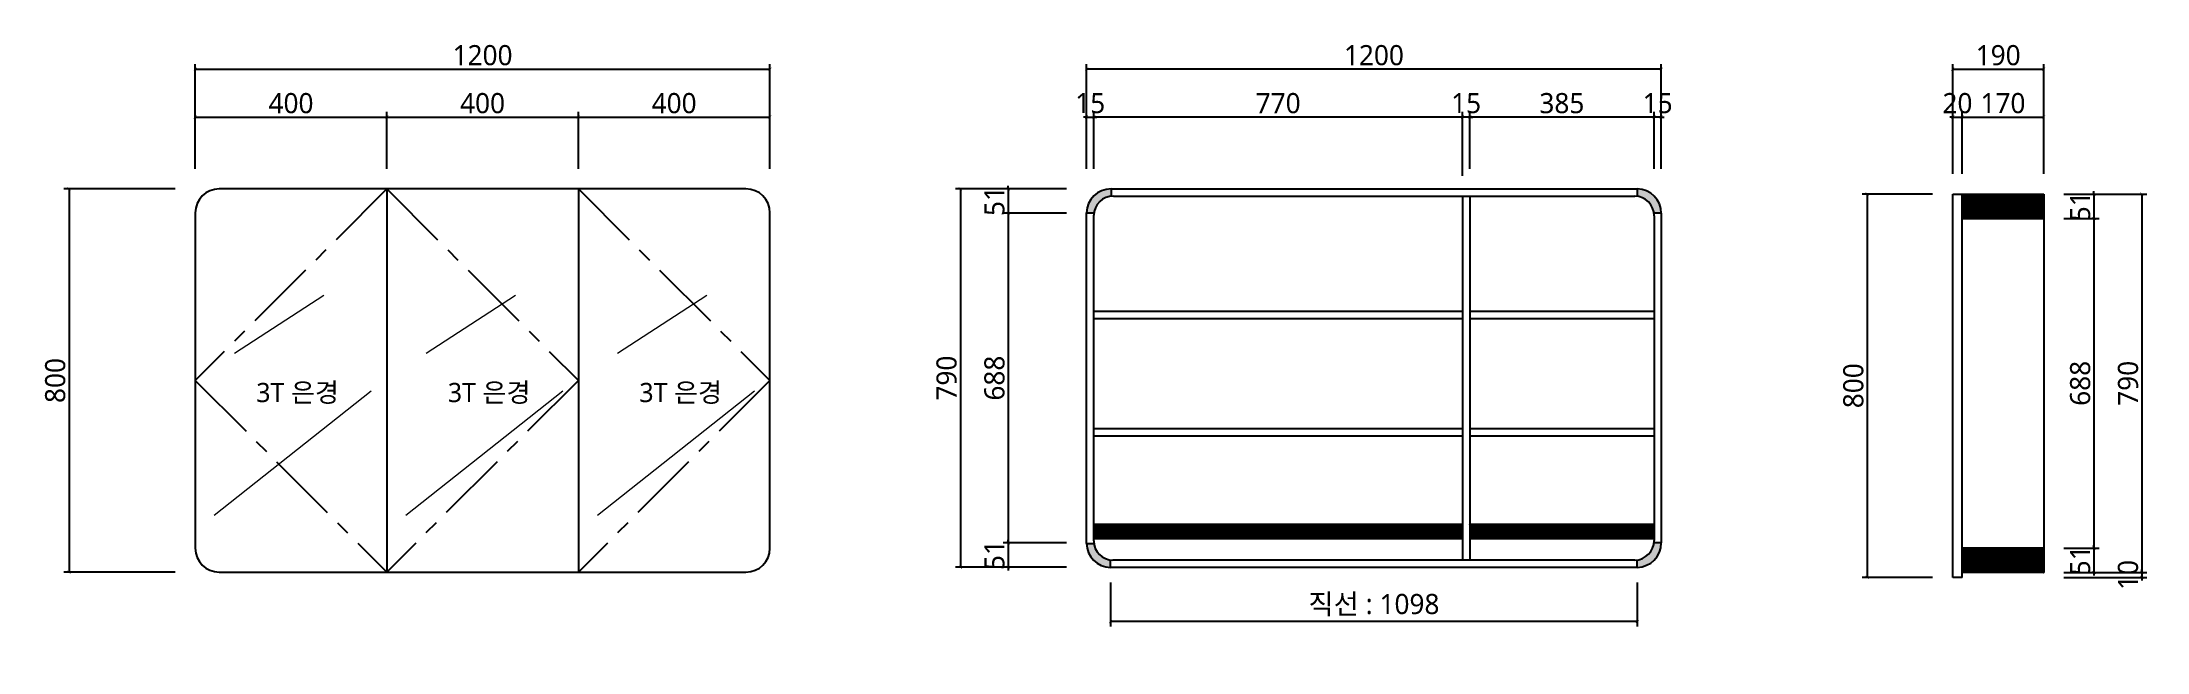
# Model space of a CAD drawing. Extents: x -46970 to -42575, y -573211 to -571938.
import ezdxf

# ---------------------------------------------------------------- set-up
doc = ezdxf.new("R2010")
doc.units = 0
doc.header["$LTSCALE"] = 60
doc.header["$MEASUREMENT"] = 0
doc.header["$PDMODE"] = 34
doc.header["$PDSIZE"] = -5
doc.linetypes.add('CENTERX2', pattern=[4, 2.5, -0.5, 0.5, -0.5])
doc.layers.get('0').update_dxf_attribs({"linetype": 'CONTINUOUS'})
doc.layers.get('Defpoints').update_dxf_attribs({"color": 142, "linetype": 'CONTINUOUS'})
for name, color, linetype in [('HAT', 8, 'CENTERX2'), ('S-DIM', 7, 'CONTINUOUS'), ('TEX', 3, 'CONTINUOUS')]:
    doc.layers.add(name, color=color, linetype=linetype)
doc.layers.add('거울', color=151, linetype='CONTINUOUS', lineweight=5)
doc.styles.get("Standard").update_dxf_attribs({"font": 'malgun.ttf'})
doc.styles.add('카비원', font='malgun.ttf', dxfattribs={"height": 45})
doc.dimstyles.new('카비원', dxfattribs={"dimscale": 7, "dimtxt": 6, "dimasz": 0.9, "dimexe": 1.5, "dimexo": 6, "dimgap": 1, "dimtad": 1, "dimdsep": 46, "dimtxsty": 'Standard', "dimblk": 'ARCHTICK', "dimcen": 3, "dimclrd": 8, "dimclre": 8, "dimclrt": 256, "dimadec": 0, "dimazin": 0, "dimtfac": 0.6, "dimtix": 1, "dimtmove": 0, "dimatfit": 3, "dimfxl": 1.5, "dimtolj": 1, "dimtzin": 0, "dimlwd": -1, "dimlwe": -1, "dimarcsym": 0})

# ---------------------------------------------------------------- blocks, each defined once
blk = doc.blocks.new('_ArchTick')
at = {"color": 0, "linetype": 'ByBlock', "transparency": 16777216, "const_width": 0.15}
blk.add_lwpolyline([(-0.5, -0.5), (0.5, 0.5)], dxfattribs=at)
blk = doc.blocks.new('*D1414')
at = {"layer": 'Defpoints', "color": 0, "transparency": 16777216}
for p in [(-44738.9, -573024.1), (-43638.9, -573024.1), (-44738.9, -573147.9)]:
    blk.add_point(p, dxfattribs=at)
at = {"layer": 'S-DIM', "color": 8, "transparency": 16777216}
for p, q in [((-44738.9, -573066.1), (-44738.9, -573158.4)), ((-43638.9, -573066.1), (-43638.9, -573158.4)), ((-43638.9, -573147.9), (-44738.9, -573147.9))]:
    blk.add_line(p, q, dxfattribs=at)
at = {"layer": 'S-DIM', "color": 8, "transparency": 16777216, "xscale": 6.3, "yscale": 6.3, "zscale": 6.3, "rotation": 180}
blk.add_blockref('_ArchTick', (-44738.9, -573147.9), dxfattribs=at)
at = {"layer": 'S-DIM', "color": 8, "transparency": 16777216, "xscale": 6.3, "yscale": 6.3, "zscale": 6.3}
blk.add_blockref('_ArchTick', (-43638.9, -573147.9), dxfattribs=at)
at = {"layer": 'S-DIM', "transparency": 16777216, "insert": (-44188.9, -573113.4), "char_height": 42, "attachment_point": 5}
blk.add_mtext('\\A1;직선 : 1098', dxfattribs=at)
blk = doc.blocks.new('*D1418')
at = {"layer": 'Defpoints', "color": 0, "transparency": 16777216}
for p in [(-46650.3, -572244.6), (-46913.9, -573044.6), (-46650.3, -573044.6)]:
    blk.add_point(p, dxfattribs=at)
at = {"layer": 'S-DIM', "color": 8, "transparency": 16777216}
for p, q in [((-46692.3, -572244.6), (-46924.4, -572244.6)), ((-46913.9, -572244.6), (-46913.9, -573044.6)), ((-46692.3, -573044.6), (-46924.4, -573044.6))]:
    blk.add_line(p, q, dxfattribs=at)
at = {"layer": 'S-DIM', "color": 8, "transparency": 16777216, "xscale": 6.3, "yscale": 6.3, "zscale": 6.3}
for p, rotation in [((-46913.9, -572244.6), 90), ((-46913.9, -573044.6), 270)]:
    blk.add_blockref('_ArchTick', p, dxfattribs=dict(at, rotation=rotation))
at = {"layer": 'S-DIM', "transparency": 16777216, "insert": (-46942.6, -572644.6), "char_height": 42, "attachment_point": 5, "rotation": 90}
blk.add_mtext('\\A1;800', dxfattribs=at)
blk = doc.blocks.new('*D1415')
at = {"layer": 'Defpoints', "color": 0, "transparency": 16777216}
for p in [(-46250.3, -572094.6), (-46650.3, -572244.6), (-46250.3, -572244.6)]:
    blk.add_point(p, dxfattribs=at)
at = {"layer": 'S-DIM', "color": 8, "transparency": 16777216}
for p, q in [((-46650.3, -572202.6), (-46650.3, -572084.1)), ((-46650.3, -572094.6), (-46250.3, -572094.6)), ((-46250.3, -572202.6), (-46250.3, -572084.1))]:
    blk.add_line(p, q, dxfattribs=at)
at = {"layer": 'S-DIM', "color": 8, "transparency": 16777216, "xscale": 6.3, "yscale": 6.3, "zscale": 6.3, "rotation": 180}
blk.add_blockref('_ArchTick', (-46650.3, -572094.6), dxfattribs=at)
at = {"layer": 'S-DIM', "color": 8, "transparency": 16777216, "xscale": 6.3, "yscale": 6.3, "zscale": 6.3}
blk.add_blockref('_ArchTick', (-46250.3, -572094.6), dxfattribs=at)
at = {"layer": 'S-DIM', "transparency": 16777216, "insert": (-46450.3, -572065.9), "char_height": 42, "attachment_point": 5}
blk.add_mtext('\\A1;400', dxfattribs=at)
blk = doc.blocks.new('*D1416')
at = {"layer": 'Defpoints', "color": 0, "transparency": 16777216}
for p in [(-45850.3, -572094.6), (-46250.3, -572244.6), (-45850.3, -572244.6)]:
    blk.add_point(p, dxfattribs=at)
at = {"layer": 'S-DIM', "color": 8, "transparency": 16777216}
for p, q in [((-46250.3, -572202.6), (-46250.3, -572084.1)), ((-46250.3, -572094.6), (-45850.3, -572094.6)), ((-45850.3, -572202.6), (-45850.3, -572084.1))]:
    blk.add_line(p, q, dxfattribs=at)
at = {"layer": 'S-DIM', "color": 8, "transparency": 16777216, "xscale": 6.3, "yscale": 6.3, "zscale": 6.3, "rotation": 180}
blk.add_blockref('_ArchTick', (-46250.3, -572094.6), dxfattribs=at)
at = {"layer": 'S-DIM', "color": 8, "transparency": 16777216, "xscale": 6.3, "yscale": 6.3, "zscale": 6.3}
blk.add_blockref('_ArchTick', (-45850.3, -572094.6), dxfattribs=at)
at = {"layer": 'S-DIM', "transparency": 16777216, "insert": (-46050.3, -572065.9), "char_height": 42, "attachment_point": 5}
blk.add_mtext('\\A1;400', dxfattribs=at)
blk = doc.blocks.new('*D1417')
at = {"layer": 'Defpoints', "color": 0, "transparency": 16777216}
for p in [(-45450.3, -572094.6), (-45850.3, -572244.6), (-45450.3, -572244.6)]:
    blk.add_point(p, dxfattribs=at)
at = {"layer": 'S-DIM', "color": 8, "transparency": 16777216}
for p, q in [((-45850.3, -572202.6), (-45850.3, -572084.1)), ((-45850.3, -572094.6), (-45450.3, -572094.6)), ((-45450.3, -572202.6), (-45450.3, -572084.1))]:
    blk.add_line(p, q, dxfattribs=at)
at = {"layer": 'S-DIM', "color": 8, "transparency": 16777216, "xscale": 6.3, "yscale": 6.3, "zscale": 6.3, "rotation": 180}
blk.add_blockref('_ArchTick', (-45850.3, -572094.6), dxfattribs=at)
at = {"layer": 'S-DIM', "color": 8, "transparency": 16777216, "xscale": 6.3, "yscale": 6.3, "zscale": 6.3}
blk.add_blockref('_ArchTick', (-45450.3, -572094.6), dxfattribs=at)
at = {"layer": 'S-DIM', "transparency": 16777216, "insert": (-45650.3, -572065.9), "char_height": 42, "attachment_point": 5}
blk.add_mtext('\\A1;400', dxfattribs=at)
blk = doc.blocks.new('*D1420')
at = {"layer": 'Defpoints', "color": 0, "transparency": 16777216}
for p in [(-44788.9, -571994.7), (-44788.9, -572244.6), (-43588.9, -572244.6)]:
    blk.add_point(p, dxfattribs=at)
at = {"layer": 'S-DIM', "color": 8, "transparency": 16777216}
for p, q in [((-44788.9, -572202.6), (-44788.9, -571984.2)), ((-43588.9, -571994.7), (-44788.9, -571994.7)), ((-43588.9, -572202.6), (-43588.9, -571984.2))]:
    blk.add_line(p, q, dxfattribs=at)
at = {"layer": 'S-DIM', "color": 8, "transparency": 16777216, "xscale": 6.3, "yscale": 6.3, "zscale": 6.3, "rotation": 180}
blk.add_blockref('_ArchTick', (-44788.9, -571994.7), dxfattribs=at)
at = {"layer": 'S-DIM', "color": 8, "transparency": 16777216, "xscale": 6.3, "yscale": 6.3, "zscale": 6.3}
blk.add_blockref('_ArchTick', (-43588.9, -571994.7), dxfattribs=at)
at = {"layer": 'S-DIM', "transparency": 16777216, "insert": (-44188.9, -571965.8), "char_height": 42, "attachment_point": 5}
blk.add_mtext('\\A1;1200', dxfattribs=at)
blk = doc.blocks.new('*D1419')
at = {"layer": 'Defpoints', "color": 0, "transparency": 16777216}
for p in [(-44788.9, -572244.6), (-45052.5, -573034.6), (-44788.9, -573034.6)]:
    blk.add_point(p, dxfattribs=at)
at = {"layer": 'S-DIM', "color": 8, "transparency": 16777216}
for p, q in [((-44830.9, -572244.6), (-45063, -572244.6)), ((-45052.5, -572244.6), (-45052.5, -573034.6)), ((-44830.9, -573034.6), (-45063, -573034.6))]:
    blk.add_line(p, q, dxfattribs=at)
at = {"layer": 'S-DIM', "color": 8, "transparency": 16777216, "xscale": 6.3, "yscale": 6.3, "zscale": 6.3}
for p, rotation in [((-45052.5, -572244.6), 90), ((-45052.5, -573034.6), 270)]:
    blk.add_blockref('_ArchTick', p, dxfattribs=dict(at, rotation=rotation))
at = {"layer": 'S-DIM', "transparency": 16777216, "insert": (-45081.2, -572639.6), "char_height": 42, "attachment_point": 5, "rotation": 90}
blk.add_mtext('\\A1;790', dxfattribs=at)
blk = doc.blocks.new('*D1421')
at = {"layer": 'Defpoints', "color": 0, "transparency": 16777216}
for p in [(-43603.9, -572094.6), (-43603.9, -572244.6), (-43588.9, -572244.6)]:
    blk.add_point(p, dxfattribs=at)
at = {"layer": 'S-DIM', "color": 8, "transparency": 16777216}
for p, q in [((-43603.9, -572094.6), (-43610.2, -572094.6)), ((-43603.9, -572202.6), (-43603.9, -572084.1)), ((-43588.9, -572094.6), (-43603.9, -572094.6)), ((-43588.9, -572202.6), (-43588.9, -572084.1)), ((-43588.9, -572094.6), (-43582.6, -572094.6))]:
    blk.add_line(p, q, dxfattribs=at)
at = {"layer": 'S-DIM', "color": 8, "transparency": 16777216, "xscale": 6.3, "yscale": 6.3, "zscale": 6.3}
blk.add_blockref('_ArchTick', (-43603.9, -572094.6), dxfattribs=at)
at = {"layer": 'S-DIM', "color": 8, "transparency": 16777216, "xscale": 6.3, "yscale": 6.3, "zscale": 6.3, "rotation": 180}
blk.add_blockref('_ArchTick', (-43588.9, -572094.6), dxfattribs=at)
at = {"layer": 'S-DIM', "transparency": 16777216, "insert": (-43596.4, -572065.8), "char_height": 42, "attachment_point": 5}
blk.add_mtext('\\A1;15', dxfattribs=at)
blk = doc.blocks.new('*D1422')
at = {"layer": 'Defpoints', "color": 0, "transparency": 16777216}
for p in [(-43988.9, -572094.6), (-43988.9, -572244.6), (-43603.9, -572244.6)]:
    blk.add_point(p, dxfattribs=at)
at = {"layer": 'S-DIM', "color": 8, "transparency": 16777216}
for p, q in [((-43988.9, -572202.6), (-43988.9, -572084.1)), ((-43603.9, -572094.6), (-43988.9, -572094.6)), ((-43603.9, -572202.6), (-43603.9, -572084.1))]:
    blk.add_line(p, q, dxfattribs=at)
at = {"layer": 'S-DIM', "color": 8, "transparency": 16777216, "xscale": 6.3, "yscale": 6.3, "zscale": 6.3, "rotation": 180}
blk.add_blockref('_ArchTick', (-43988.9, -572094.6), dxfattribs=at)
at = {"layer": 'S-DIM', "color": 8, "transparency": 16777216, "xscale": 6.3, "yscale": 6.3, "zscale": 6.3}
blk.add_blockref('_ArchTick', (-43603.9, -572094.6), dxfattribs=at)
at = {"layer": 'S-DIM', "transparency": 16777216, "insert": (-43796.4, -572065.9), "char_height": 42, "attachment_point": 5}
blk.add_mtext('\\A1;385', dxfattribs=at)
blk = doc.blocks.new('*D1423')
at = {"layer": 'Defpoints', "color": 0, "transparency": 16777216}
for p in [(-44003.9, -572094.6), (-44003.9, -572244.6), (-43988.9, -572244.6)]:
    blk.add_point(p, dxfattribs=at)
at = {"layer": 'S-DIM', "color": 8, "transparency": 16777216}
for p, q in [((-44003.9, -572094.6), (-44010.2, -572094.6)), ((-44003.9, -572202.6), (-44003.9, -572084.1)), ((-43988.9, -572094.6), (-44003.9, -572094.6)), ((-43988.9, -572202.6), (-43988.9, -572084.1)), ((-43988.9, -572094.6), (-43982.6, -572094.6))]:
    blk.add_line(p, q, dxfattribs=at)
at = {"layer": 'S-DIM', "color": 8, "transparency": 16777216, "xscale": 6.3, "yscale": 6.3, "zscale": 6.3}
blk.add_blockref('_ArchTick', (-44003.9, -572094.6), dxfattribs=at)
at = {"layer": 'S-DIM', "color": 8, "transparency": 16777216, "xscale": 6.3, "yscale": 6.3, "zscale": 6.3, "rotation": 180}
blk.add_blockref('_ArchTick', (-43988.9, -572094.6), dxfattribs=at)
at = {"layer": 'S-DIM', "transparency": 16777216, "insert": (-43996.4, -572065.8), "char_height": 42, "attachment_point": 5}
blk.add_mtext('\\A1;15', dxfattribs=at)
blk = doc.blocks.new('*D1424')
at = {"layer": 'Defpoints', "color": 0, "transparency": 16777216}
for p in [(-44773.9, -572094.6), (-44788.9, -572244.6), (-44773.9, -572244.6)]:
    blk.add_point(p, dxfattribs=at)
at = {"layer": 'S-DIM', "color": 8, "transparency": 16777216}
for p, q in [((-44788.9, -572094.6), (-44795.2, -572094.6)), ((-44788.9, -572202.6), (-44788.9, -572084.1)), ((-44788.9, -572094.6), (-44773.9, -572094.6)), ((-44773.9, -572202.6), (-44773.9, -572084.1)), ((-44773.9, -572094.6), (-44767.6, -572094.6))]:
    blk.add_line(p, q, dxfattribs=at)
at = {"layer": 'S-DIM', "color": 8, "transparency": 16777216, "xscale": 6.3, "yscale": 6.3, "zscale": 6.3}
blk.add_blockref('_ArchTick', (-44788.9, -572094.6), dxfattribs=at)
at = {"layer": 'S-DIM', "color": 8, "transparency": 16777216, "xscale": 6.3, "yscale": 6.3, "zscale": 6.3, "rotation": 180}
blk.add_blockref('_ArchTick', (-44773.9, -572094.6), dxfattribs=at)
at = {"layer": 'S-DIM', "transparency": 16777216, "insert": (-44781.4, -572065.8), "char_height": 42, "attachment_point": 5}
blk.add_mtext('\\A1;15', dxfattribs=at)
blk = doc.blocks.new('*D1425')
at = {"layer": 'Defpoints', "color": 0, "transparency": 16777216}
for p in [(-44773.9, -572094.6), (-44773.9, -572244.6), (-44003.9, -572259.6)]:
    blk.add_point(p, dxfattribs=at)
at = {"layer": 'S-DIM', "color": 8, "transparency": 16777216}
for p, q in [((-44773.9, -572202.6), (-44773.9, -572084.1)), ((-44003.9, -572094.6), (-44773.9, -572094.6)), ((-44003.9, -572217.6), (-44003.9, -572084.1))]:
    blk.add_line(p, q, dxfattribs=at)
at = {"layer": 'S-DIM', "color": 8, "transparency": 16777216, "xscale": 6.3, "yscale": 6.3, "zscale": 6.3, "rotation": 180}
blk.add_blockref('_ArchTick', (-44773.9, -572094.6), dxfattribs=at)
at = {"layer": 'S-DIM', "color": 8, "transparency": 16777216, "xscale": 6.3, "yscale": 6.3, "zscale": 6.3}
blk.add_blockref('_ArchTick', (-44003.9, -572094.6), dxfattribs=at)
at = {"layer": 'S-DIM', "transparency": 16777216, "insert": (-44388.9, -572065.9), "char_height": 42, "attachment_point": 5}
blk.add_mtext('\\A1;770', dxfattribs=at)
blk = doc.blocks.new('*D1426')
at = {"layer": 'Defpoints', "color": 0, "transparency": 16777216}
for p in [(-42980.3, -572255.5), (-43158.9, -573055.5), (-42980.3, -573055.5)]:
    blk.add_point(p, dxfattribs=at)
at = {"layer": 'S-DIM', "color": 8, "transparency": 16777216}
for p, q in [((-43022.3, -572255.5), (-43169.4, -572255.5)), ((-43158.9, -572255.5), (-43158.9, -573055.5)), ((-43022.3, -573055.5), (-43169.4, -573055.5))]:
    blk.add_line(p, q, dxfattribs=at)
at = {"layer": 'S-DIM', "color": 8, "transparency": 16777216, "xscale": 6.3, "yscale": 6.3, "zscale": 6.3}
for p, rotation in [((-43158.9, -572255.5), 90), ((-43158.9, -573055.5), 270)]:
    blk.add_blockref('_ArchTick', p, dxfattribs=dict(at, rotation=rotation))
at = {"layer": 'S-DIM', "transparency": 16777216, "insert": (-43187.6, -572655.5), "char_height": 42, "attachment_point": 5, "rotation": 90}
blk.add_mtext('\\A1;800', dxfattribs=at)
blk = doc.blocks.new('*D1427')
at = {"layer": 'Defpoints', "color": 0, "transparency": 16777216}
for p in [(-42960.3, -572094.6), (-42980.3, -572255.5), (-42960.3, -572255.5)]:
    blk.add_point(p, dxfattribs=at)
at = {"layer": 'S-DIM', "color": 8, "transparency": 16777216}
for p, q in [((-42980.3, -572094.6), (-42986.6, -572094.6)), ((-42980.3, -572213.5), (-42980.3, -572084.1)), ((-42980.3, -572094.6), (-42960.3, -572094.6)), ((-42960.3, -572213.5), (-42960.3, -572084.1)), ((-42960.3, -572094.6), (-42954, -572094.6))]:
    blk.add_line(p, q, dxfattribs=at)
at = {"layer": 'S-DIM', "color": 8, "transparency": 16777216, "xscale": 6.3, "yscale": 6.3, "zscale": 6.3}
blk.add_blockref('_ArchTick', (-42980.3, -572094.6), dxfattribs=at)
at = {"layer": 'S-DIM', "color": 8, "transparency": 16777216, "xscale": 6.3, "yscale": 6.3, "zscale": 6.3, "rotation": 180}
blk.add_blockref('_ArchTick', (-42960.3, -572094.6), dxfattribs=at)
at = {"layer": 'S-DIM', "transparency": 16777216, "insert": (-42970.3, -572065.9), "char_height": 42, "attachment_point": 5}
blk.add_mtext('\\A1;20', dxfattribs=at)
blk = doc.blocks.new('*D1428')
at = {"layer": 'Defpoints', "color": 0, "transparency": 16777216}
for p in [(-42790.3, -572094.6), (-42960.3, -572255.5), (-42790.3, -572255.5)]:
    blk.add_point(p, dxfattribs=at)
at = {"layer": 'S-DIM', "color": 8, "transparency": 16777216}
for p, q in [((-42960.3, -572213.5), (-42960.3, -572084.1)), ((-42960.3, -572094.6), (-42790.3, -572094.6)), ((-42790.3, -572213.5), (-42790.3, -572084.1))]:
    blk.add_line(p, q, dxfattribs=at)
at = {"layer": 'S-DIM', "color": 8, "transparency": 16777216, "xscale": 6.3, "yscale": 6.3, "zscale": 6.3, "rotation": 180}
blk.add_blockref('_ArchTick', (-42960.3, -572094.6), dxfattribs=at)
at = {"layer": 'S-DIM', "color": 8, "transparency": 16777216, "xscale": 6.3, "yscale": 6.3, "zscale": 6.3}
blk.add_blockref('_ArchTick', (-42790.3, -572094.6), dxfattribs=at)
at = {"layer": 'S-DIM', "transparency": 16777216, "insert": (-42875.3, -572065.8), "char_height": 42, "attachment_point": 5}
blk.add_mtext('\\A1;170', dxfattribs=at)
blk = doc.blocks.new('*D1429')
at = {"layer": 'Defpoints', "color": 0, "transparency": 16777216}
for p in [(-42790.3, -571994.7), (-42980.3, -572255.5), (-42790.3, -572255.5)]:
    blk.add_point(p, dxfattribs=at)
at = {"layer": 'S-DIM', "color": 8, "transparency": 16777216}
for p, q in [((-42980.3, -572213.5), (-42980.3, -571984.2)), ((-42980.3, -571994.7), (-42790.3, -571994.7)), ((-42790.3, -572213.5), (-42790.3, -571984.2))]:
    blk.add_line(p, q, dxfattribs=at)
at = {"layer": 'S-DIM', "color": 8, "transparency": 16777216, "xscale": 6.3, "yscale": 6.3, "zscale": 6.3, "rotation": 180}
blk.add_blockref('_ArchTick', (-42980.3, -571994.7), dxfattribs=at)
at = {"layer": 'S-DIM', "color": 8, "transparency": 16777216, "xscale": 6.3, "yscale": 6.3, "zscale": 6.3}
blk.add_blockref('_ArchTick', (-42790.3, -571994.7), dxfattribs=at)
at = {"layer": 'S-DIM', "transparency": 16777216, "insert": (-42885.3, -571965.8), "char_height": 42, "attachment_point": 5}
blk.add_mtext('\\A1;190', dxfattribs=at)
blk = doc.blocks.new('*D1430')
at = {"layer": 'Defpoints', "color": 0, "transparency": 16777216}
for p in [(-42790.3, -572255.5), (-42790.3, -572306.5), (-42685.2, -572306.5)]:
    blk.add_point(p, dxfattribs=at)
at = {"layer": 'S-DIM', "color": 8, "transparency": 16777216}
for p, q in [((-42748.3, -572255.5), (-42674.7, -572255.5)), ((-42685.2, -572255.5), (-42685.2, -572249.2)), ((-42685.2, -572255.5), (-42685.2, -572306.5)), ((-42748.3, -572306.5), (-42674.7, -572306.5)), ((-42685.2, -572306.5), (-42685.2, -572312.8))]:
    blk.add_line(p, q, dxfattribs=at)
at = {"layer": 'S-DIM', "color": 8, "transparency": 16777216, "xscale": 6.3, "yscale": 6.3, "zscale": 6.3}
for p, rotation in [((-42685.2, -572255.5), 270), ((-42685.2, -572306.5), 90)]:
    blk.add_blockref('_ArchTick', p, dxfattribs=dict(at, rotation=rotation))
at = {"layer": 'S-DIM', "transparency": 16777216, "insert": (-42714, -572281), "char_height": 42, "attachment_point": 5, "rotation": 90}
blk.add_mtext('\\A1;51', dxfattribs=at)
blk = doc.blocks.new('*D1431')
at = {"layer": 'Defpoints', "color": 0, "transparency": 16777216}
for p in [(-42790.3, -572306.5), (-42790.3, -572994.5), (-42685.2, -572994.5)]:
    blk.add_point(p, dxfattribs=at)
at = {"layer": 'S-DIM', "color": 8, "transparency": 16777216}
for p, q in [((-42748.3, -572306.5), (-42674.7, -572306.5)), ((-42685.2, -572306.5), (-42685.2, -572994.5)), ((-42748.3, -572994.5), (-42674.7, -572994.5))]:
    blk.add_line(p, q, dxfattribs=at)
at = {"layer": 'S-DIM', "color": 8, "transparency": 16777216, "xscale": 6.3, "yscale": 6.3, "zscale": 6.3}
for p, rotation in [((-42685.2, -572306.5), 90), ((-42685.2, -572994.5), 270)]:
    blk.add_blockref('_ArchTick', p, dxfattribs=dict(at, rotation=rotation))
at = {"layer": 'S-DIM', "transparency": 16777216, "insert": (-42713.9, -572650.5), "char_height": 42, "attachment_point": 5, "rotation": 90}
blk.add_mtext('\\A1;688', dxfattribs=at)
blk = doc.blocks.new('*D1432')
at = {"layer": 'Defpoints', "color": 0, "transparency": 16777216}
for p in [(-42790.3, -572994.5), (-42790.3, -573045.5), (-42685.2, -573045.5)]:
    blk.add_point(p, dxfattribs=at)
at = {"layer": 'S-DIM', "color": 8, "transparency": 16777216}
for p, q in [((-42748.3, -572994.5), (-42674.7, -572994.5)), ((-42685.2, -572994.5), (-42685.2, -572988.2)), ((-42685.2, -572994.5), (-42685.2, -573045.5)), ((-42748.3, -573045.5), (-42674.7, -573045.5)), ((-42685.2, -573045.5), (-42685.2, -573051.8))]:
    blk.add_line(p, q, dxfattribs=at)
at = {"layer": 'S-DIM', "color": 8, "transparency": 16777216, "xscale": 6.3, "yscale": 6.3, "zscale": 6.3}
for p, rotation in [((-42685.2, -572994.5), 270), ((-42685.2, -573045.5), 90)]:
    blk.add_blockref('_ArchTick', p, dxfattribs=dict(at, rotation=rotation))
at = {"layer": 'S-DIM', "transparency": 16777216, "insert": (-42714, -573020), "char_height": 42, "attachment_point": 5, "rotation": 90}
blk.add_mtext('\\A1;51', dxfattribs=at)
blk = doc.blocks.new('*D1433')
at = {"layer": 'Defpoints', "color": 0, "transparency": 16777216}
for p in [(-42790.3, -572255.5), (-42790.3, -573045.5), (-42585.2, -573045.5)]:
    blk.add_point(p, dxfattribs=at)
at = {"layer": 'S-DIM', "color": 8, "transparency": 16777216}
for p, q in [((-42748.3, -572255.5), (-42574.7, -572255.5)), ((-42585.2, -572255.5), (-42585.2, -573045.5)), ((-42748.3, -573045.5), (-42574.7, -573045.5))]:
    blk.add_line(p, q, dxfattribs=at)
at = {"layer": 'S-DIM', "color": 8, "transparency": 16777216, "xscale": 6.3, "yscale": 6.3, "zscale": 6.3}
for p, rotation in [((-42585.2, -572255.5), 90), ((-42585.2, -573045.5), 270)]:
    blk.add_blockref('_ArchTick', p, dxfattribs=dict(at, rotation=rotation))
at = {"layer": 'S-DIM', "transparency": 16777216, "insert": (-42613.9, -572650.5), "char_height": 42, "attachment_point": 5, "rotation": 90}
blk.add_mtext('\\A1;790', dxfattribs=at)
blk = doc.blocks.new('*D1434')
at = {"layer": 'Defpoints', "color": 0, "transparency": 16777216}
for p in [(-42790.3, -573045.5), (-42790.3, -573055.5), (-42585.2, -573055.5)]:
    blk.add_point(p, dxfattribs=at)
at = {"layer": 'S-DIM', "color": 8, "transparency": 16777216}
for p, q in [((-42748.3, -573045.5), (-42574.7, -573045.5)), ((-42748.3, -573055.5), (-42574.7, -573055.5)), ((-42585.2, -573045.5), (-42585.2, -573039.2)), ((-42585.2, -573045.5), (-42585.2, -573055.5)), ((-42585.2, -573055.5), (-42585.2, -573061.8))]:
    blk.add_line(p, q, dxfattribs=at)
at = {"layer": 'S-DIM', "color": 8, "transparency": 16777216, "xscale": 6.3, "yscale": 6.3, "zscale": 6.3}
for p, rotation in [((-42585.2, -573045.5), 270), ((-42585.2, -573055.5), 90)]:
    blk.add_blockref('_ArchTick', p, dxfattribs=dict(at, rotation=rotation))
at = {"layer": 'S-DIM', "transparency": 16777216, "insert": (-42614, -573050.5), "char_height": 42, "attachment_point": 5, "rotation": 90}
blk.add_mtext('\\A1;10', dxfattribs=at)
blk = doc.blocks.new('*D1435')
at = {"layer": 'Defpoints', "color": 0, "transparency": 16777216}
for p in [(-45450.3, -571994.7), (-46650.3, -572244.6), (-45450.3, -572244.6)]:
    blk.add_point(p, dxfattribs=at)
at = {"layer": 'S-DIM', "color": 8, "transparency": 16777216}
for p, q in [((-46650.3, -572202.6), (-46650.3, -571984.2)), ((-46650.3, -571994.7), (-45450.3, -571994.7)), ((-45450.3, -572202.6), (-45450.3, -571984.2))]:
    blk.add_line(p, q, dxfattribs=at)
at = {"layer": 'S-DIM', "color": 8, "transparency": 16777216, "xscale": 6.3, "yscale": 6.3, "zscale": 6.3, "rotation": 180}
blk.add_blockref('_ArchTick', (-46650.3, -571994.7), dxfattribs=at)
at = {"layer": 'S-DIM', "color": 8, "transparency": 16777216, "xscale": 6.3, "yscale": 6.3, "zscale": 6.3}
blk.add_blockref('_ArchTick', (-45450.3, -571994.7), dxfattribs=at)
at = {"layer": 'S-DIM', "transparency": 16777216, "insert": (-46050.3, -571965.8), "char_height": 42, "attachment_point": 5}
blk.add_mtext('\\A1;1200', dxfattribs=at)
blk = doc.blocks.new('*D1554')
at = {"layer": 'Defpoints', "color": 0, "transparency": 16777216}
for p in [(-44788.9, -572244.6), (-44952.5, -572295.6), (-44788.9, -572295.6)]:
    blk.add_point(p, dxfattribs=at)
at = {"layer": 'S-DIM', "color": 8, "transparency": 16777216}
for p, q in [((-44952.5, -572244.6), (-44952.5, -572238.3)), ((-44830.9, -572244.6), (-44963, -572244.6)), ((-44952.5, -572244.6), (-44952.5, -572295.6)), ((-44830.9, -572295.6), (-44963, -572295.6)), ((-44952.5, -572295.6), (-44952.5, -572301.9))]:
    blk.add_line(p, q, dxfattribs=at)
at = {"layer": 'S-DIM', "color": 8, "transparency": 16777216, "xscale": 6.3, "yscale": 6.3, "zscale": 6.3}
for p, rotation in [((-44952.5, -572244.6), 270), ((-44952.5, -572295.6), 90)]:
    blk.add_blockref('_ArchTick', p, dxfattribs=dict(at, rotation=rotation))
at = {"layer": 'S-DIM', "transparency": 16777216, "insert": (-44981.3, -572270.1), "char_height": 42, "attachment_point": 5, "rotation": 90}
blk.add_mtext('\\A1;51', dxfattribs=at)
blk = doc.blocks.new('*D1555')
at = {"layer": 'Defpoints', "color": 0, "transparency": 16777216}
for p in [(-44788.9, -572295.6), (-44952.5, -572983.6), (-44788.9, -572983.6)]:
    blk.add_point(p, dxfattribs=at)
at = {"layer": 'S-DIM', "color": 8, "transparency": 16777216}
for p, q in [((-44830.9, -572295.6), (-44963, -572295.6)), ((-44952.5, -572295.6), (-44952.5, -572983.6)), ((-44830.9, -572983.6), (-44963, -572983.6))]:
    blk.add_line(p, q, dxfattribs=at)
at = {"layer": 'S-DIM', "color": 8, "transparency": 16777216, "xscale": 6.3, "yscale": 6.3, "zscale": 6.3}
for p, rotation in [((-44952.5, -572295.6), 90), ((-44952.5, -572983.6), 270)]:
    blk.add_blockref('_ArchTick', p, dxfattribs=dict(at, rotation=rotation))
at = {"layer": 'S-DIM', "transparency": 16777216, "insert": (-44981.2, -572639.6), "char_height": 42, "attachment_point": 5, "rotation": 90}
blk.add_mtext('\\A1;688', dxfattribs=at)
blk = doc.blocks.new('*D1556')
at = {"layer": 'Defpoints', "color": 0, "transparency": 16777216}
for p in [(-44788.9, -572983.6), (-44952.5, -573034.6), (-44788.9, -573034.6)]:
    blk.add_point(p, dxfattribs=at)
at = {"layer": 'S-DIM', "color": 8, "transparency": 16777216}
for p, q in [((-44830.9, -572983.6), (-44963, -572983.6)), ((-44952.5, -572983.6), (-44952.5, -572977.3)), ((-44952.5, -572983.6), (-44952.5, -573034.6)), ((-44830.9, -573034.6), (-44963, -573034.6)), ((-44952.5, -573034.6), (-44952.5, -573040.9))]:
    blk.add_line(p, q, dxfattribs=at)
at = {"layer": 'S-DIM', "color": 8, "transparency": 16777216, "xscale": 6.3, "yscale": 6.3, "zscale": 6.3}
for p, rotation in [((-44952.5, -572983.6), 270), ((-44952.5, -573034.6), 90)]:
    blk.add_blockref('_ArchTick', p, dxfattribs=dict(at, rotation=rotation))
at = {"layer": 'S-DIM', "transparency": 16777216, "insert": (-44981.3, -573009.1), "char_height": 42, "attachment_point": 5, "rotation": 90}
blk.add_mtext('\\A1;51', dxfattribs=at)

msp = doc.modelspace()

# ---------------------------------------------------------------- hatches: boundary and pattern name
at = {"layer": 'HAT'}
h = msp.add_hatch(dxfattribs=at)
h.set_pattern_fill('ANSI31', color=256, angle=180)
h.set_pattern_definition([(45, (-194486.30762, -529747.95209), (-0.08838834765, 0.08838834765), [])])
h.paths.add_polyline_path([(-43588.928, -572295.647), (-43604.218, -572295.647, 0.33909518), (-43638.928, -572260.061), (-43638.928, -572244.647, -0.41009234)])
h.paths.add_polyline_path([(-43638.928, -573019.233, 0.33909518), (-43604.218, -572983.647), (-43588.928, -572983.647, -0.41009234), (-43638.928, -573034.647)])
h.paths.add_polyline_path([(-44788.928, -572984.647), (-44773.615, -572984.647, 0.34256416), (-44738.928, -573019.333), (-44738.928, -573034.647, -0.41421356)])
h.paths.add_polyline_path([(-44738.928, -572244.647), (-44738.928, -572259.961, 0.34256416), (-44773.615, -572294.647), (-44788.928, -572294.647, -0.41421356)])
h = msp.add_hatch(dxfattribs=at)
h.set_pattern_fill('ANSI31', color=256)
h.set_pattern_definition([(45, (-195726.01339, -528504.87679), (-0.08838834765, 0.08838834765), [])])
h.paths.add_polyline_path([(-42790.298, -572306.495), (-42790.298, -572255.495), (-42960.298, -572255.495), (-42960.298, -572306.495)])
h.paths.add_polyline_path([(-42960.298, -572994.495), (-42960.298, -573045.495), (-42790.298, -573045.495), (-42790.298, -572994.495)])
h = msp.add_hatch(dxfattribs=at)
h.set_pattern_fill('ANSI31', color=256, angle=180)
h.set_pattern_definition([(45, (-190438.66354, -367375.12953), (-0.08838834765, 0.08838834765), [])])
h.paths.add_polyline_path([(-44003.928, -572945.148), (-44003.928, -572975.148), (-44773.928, -572975.148), (-44773.928, -572945.148)])
h.paths.add_polyline_path([(-43988.928, -572975.148), (-43988.928, -572945.148), (-43603.928, -572945.148), (-43603.928, -572975.148)])

# ---------------------------------------------------------------- linework, layer by layer
for p, q in [((-45500.298, -572244.647), (-46600.298, -572244.647)), ((-46250.298, -572244.647), (-46250.298, -573044.647)), ((-45850.298, -572244.647), (-45850.298, -573044.647)), ((-44737.928, -572244.647), (-43638.928, -572244.647)), ((-44737.928, -572244.647), (-44737.928, -572259.647)), ((-44732.928, -572259.647), (-43643.928, -572259.647)), ((-44003.928, -572259.647), (-44003.928, -573019.647)), ((-43988.928, -572259.647), (-43988.928, -573019.647)), ((-43638.928, -572244.647), (-43638.928, -572259.961)), ((-42980.298, -572255.495), (-42790.298, -572255.495)), ((-42980.298, -573055.495), (-42980.298, -572255.495)), ((-42960.298, -573055.495), (-42960.298, -572255.495)), ((-42790.298, -572255.495), (-42790.298, -573045.495)), ((-46650.298, -572294.647), (-46650.298, -572994.647)), ((-45450.298, -572994.647), (-45450.298, -572294.647)), ((-44788.928, -572984.647), (-44788.928, -572294.647)), ((-44788.928, -572294.647), (-44773.928, -572294.647)), ((-44773.928, -572979.647), (-44773.928, -572299.647)), ((-43588.928, -572295.647), (-43603.928, -572295.647)), ((-43603.928, -572300.647), (-43603.928, -572978.647)), ((-43588.928, -572295.647), (-43588.928, -572983.647)), ((-42960.298, -572306.495), (-42790.298, -572306.495)), ((-44773.928, -572499.982), (-44003.928, -572499.982)), ((-43988.928, -572499.982), (-43603.928, -572499.982)), ((-44773.928, -572514.982), (-44003.928, -572514.982)), ((-43988.928, -572514.982), (-43603.928, -572514.982)), ((-44773.928, -572744.8), (-44003.928, -572744.8)), ((-44773.928, -572759.8), (-44003.928, -572759.8)), ((-43988.928, -572744.8), (-43603.928, -572744.8)), ((-43988.928, -572759.8), (-43603.928, -572759.8)), ((-44788.928, -572984.647), (-44773.615, -572984.647)), ((-44003.928, -572945.148), (-44773.928, -572945.148)), ((-44003.928, -572975.148), (-44773.928, -572975.148)), ((-43603.928, -572945.148), (-43988.928, -572945.148)), ((-43603.928, -572975.148), (-43988.928, -572975.148)), ((-43588.928, -572983.647), (-43604.242, -572983.647)), ((-44738.928, -573034.647), (-44738.928, -573019.333)), ((-43643.928, -573019.647), (-44733.928, -573019.647)), ((-43638.928, -573034.647), (-43638.928, -573019.333)), ((-42790.298, -572994.495), (-42960.298, -572994.495)), ((-46600.298, -573044.647), (-45500.298, -573044.647)), ((-43638.928, -573034.647), (-44738.928, -573034.647)), ((-42960.298, -573055.495), (-42980.298, -573055.495)), ((-42790.298, -573045.495), (-42960.298, -573045.495))]:
    msp.add_line(p, q)
for centre, radius, start, end in [((-46600.298, -572294.647), 50, 90, 180), ((-45500.298, -572294.647), 50, 0, 90), ((-44738.074, -572295.509), 50.862, 89.836417, 179.02905), ((-44733.073, -572300.511), 40.864, 89.796819, 178.788542), ((-43644.792, -572300.502), 40.864, 359.796819, 88.788542), ((-43639.79, -572295.502), 50.862, 359.836417, 89.02905), ((-44738.928, -572984.647), 50, 180, 270), ((-44733.928, -572979.647), 40, 180, 270), ((-43644.792, -572978.792), 40.864, 271.211458, 0.203181), ((-43639.79, -572983.792), 50.862, 270.97095, 0.163583), ((-46600.298, -572994.647), 50, 180, 270), ((-45500.298, -572994.647), 50, 270, 0)]:
    msp.add_arc(centre, radius, start, end)
for points in [[(-46250.298, -572244.647), (-46650.298, -572644.647), (-46250.298, -573044.647)], [(-46250.298, -572244.647), (-45850.298, -572644.647), (-46250.298, -573044.647)], [(-45850.298, -572244.647), (-45450.298, -572644.647), (-45850.298, -573044.647)]]:
    msp.add_lwpolyline(points, dxfattribs=at)
at = {"layer": '거울'}
for p, q in [((-46568.334, -572587.587), (-46381.846, -572466.248)), ((-46168.334, -572587.587), (-45981.846, -572466.248)), ((-45768.334, -572587.587), (-45581.846, -572466.248)), ((-46610.516, -572925.883), (-46282.644, -572666.053)), ((-46210.516, -572925.883), (-45882.644, -572666.053)), ((-45810.516, -572925.883), (-45482.644, -572666.053))]:
    msp.add_line(p, q, dxfattribs=at)

# ---------------------------------------------------------------- texts
at = {"layer": 'TEX', "style": '카비원'}
for p in [(-46522.913, -572689.664), (-46122.913, -572689.664), (-45722.913, -572689.664)]:
    msp.add_text('3T 은경', height=40, dxfattribs=at).set_placement(p)

# ---------------------------------------------------------------- dimensions: what is measured, and where the dimension line sits
at = {"layer": 'S-DIM'}
for base, p1, p2, picture, middle in [((-45450.298, -571994.652), (-46650.298, -572244.647), (-45450.298, -572244.647), '*D1435', (-46050.298, -571965.839)), ((-42790.298, -571994.652), (-42980.298, -572255.495), (-42790.298, -572255.495), '*D1429', (-42885.298, -571965.839)), ((-46250.298, -572094.647), (-46650.298, -572244.647), (-46250.298, -572244.647), '*D1415', (-46450.298, -572065.948)), ((-45850.298, -572094.647), (-46250.298, -572244.647), (-45850.298, -572244.647), '*D1416', (-46050.298, -572065.948)), ((-45450.298, -572094.647), (-45850.298, -572244.647), (-45450.298, -572244.647), '*D1417', (-45650.298, -572065.948)), ((-42960.298, -572094.647), (-42980.298, -572255.495), (-42960.298, -572255.495), '*D1427', (-42970.298, -572065.948)), ((-42790.298, -572094.647), (-42960.298, -572255.495), (-42790.298, -572255.495), '*D1428', (-42875.298, -572065.834))]:
    dim = msp.add_linear_dim(base=base, p1=p1, p2=p2, dimstyle='카비원', override={"dimscale": 7}, dxfattribs=at)
    dim.commit()
    dim.dimension.update_dxf_attribs({"geometry": picture, "text_midpoint": middle})
for base, p1, p2, angle, picture, middle in [((-44788.928, -571994.652), (-43588.928, -572244.647), (-44788.928, -572244.647), 180, '*D1420', (-44188.928, -571965.839)), ((-44773.928, -572094.647), (-44788.928, -572244.647), (-44773.928, -572244.647), 0, '*D1424', (-44781.428, -572065.834)), ((-44773.928, -572094.647), (-44003.928, -572259.647), (-44773.928, -572244.647), 180, '*D1425', (-44388.928, -572065.948)), ((-44003.928, -572094.647), (-43988.928, -572244.647), (-44003.928, -572244.647), 180, '*D1423', (-43996.428, -572065.834)), ((-43988.928, -572094.647), (-43603.928, -572244.647), (-43988.928, -572244.647), 180, '*D1422', (-43796.428, -572065.948)), ((-43603.928, -572094.647), (-43588.928, -572244.647), (-43603.928, -572244.647), 180, '*D1421', (-43596.428, -572065.834)), ((-44952.508, -572295.647), (-44788.928, -572244.647), (-44788.928, -572295.647), 90, '*D1554', (-44981.321, -572270.147)), ((-46913.872, -573044.647), (-46650.298, -572244.647), (-46650.298, -573044.647), 90, '*D1418', (-46942.571, -572644.647)), ((-45052.503, -573034.647), (-44788.928, -572244.647), (-44788.928, -573034.647), 90, '*D1419', (-45081.202, -572639.647)), ((-43158.878, -573055.495), (-42980.298, -572255.495), (-42980.298, -573055.495), 90, '*D1426', (-43187.577, -572655.495)), ((-42685.21, -572306.495), (-42790.298, -572255.495), (-42790.298, -572306.495), 270, '*D1430', (-42714.023, -572280.995)), ((-42585.215, -573045.495), (-42790.298, -572255.495), (-42790.298, -573045.495), 270, '*D1433', (-42613.914, -572650.495)), ((-44952.508, -572983.647), (-44788.928, -572295.647), (-44788.928, -572983.647), 90, '*D1555', (-44981.207, -572639.647)), ((-42685.21, -572994.495), (-42790.298, -572306.495), (-42790.298, -572994.495), 270, '*D1431', (-42713.909, -572650.495)), ((-44952.508, -573034.647), (-44788.928, -572983.647), (-44788.928, -573034.647), 90, '*D1556', (-44981.321, -573009.147)), ((-42685.21, -573045.495), (-42790.298, -572994.495), (-42790.298, -573045.495), 270, '*D1432', (-42714.023, -573019.995)), ((-42585.215, -573055.495), (-42790.298, -573045.495), (-42790.298, -573055.495), 270, '*D1434', (-42614.028, -573050.495))]:
    dim = msp.add_linear_dim(base=base, p1=p1, p2=p2, angle=angle, dimstyle='카비원', override={"dimscale": 7}, dxfattribs=at)
    dim.commit()
    dim.dimension.update_dxf_attribs({"geometry": picture, "text_midpoint": middle})
dim = msp.add_linear_dim(base=(-44738.928, -573147.934), p1=(-43638.928, -573024.07), p2=(-44738.928, -573024.07), angle=180, text='직선 : 1098', dimstyle='카비원', dxfattribs=at)
dim.commit()
dim.dimension.update_dxf_attribs({"geometry": '*D1414', "text_midpoint": (-44188.928, -573113.414)})

doc.saveas('drawing.dxf')
